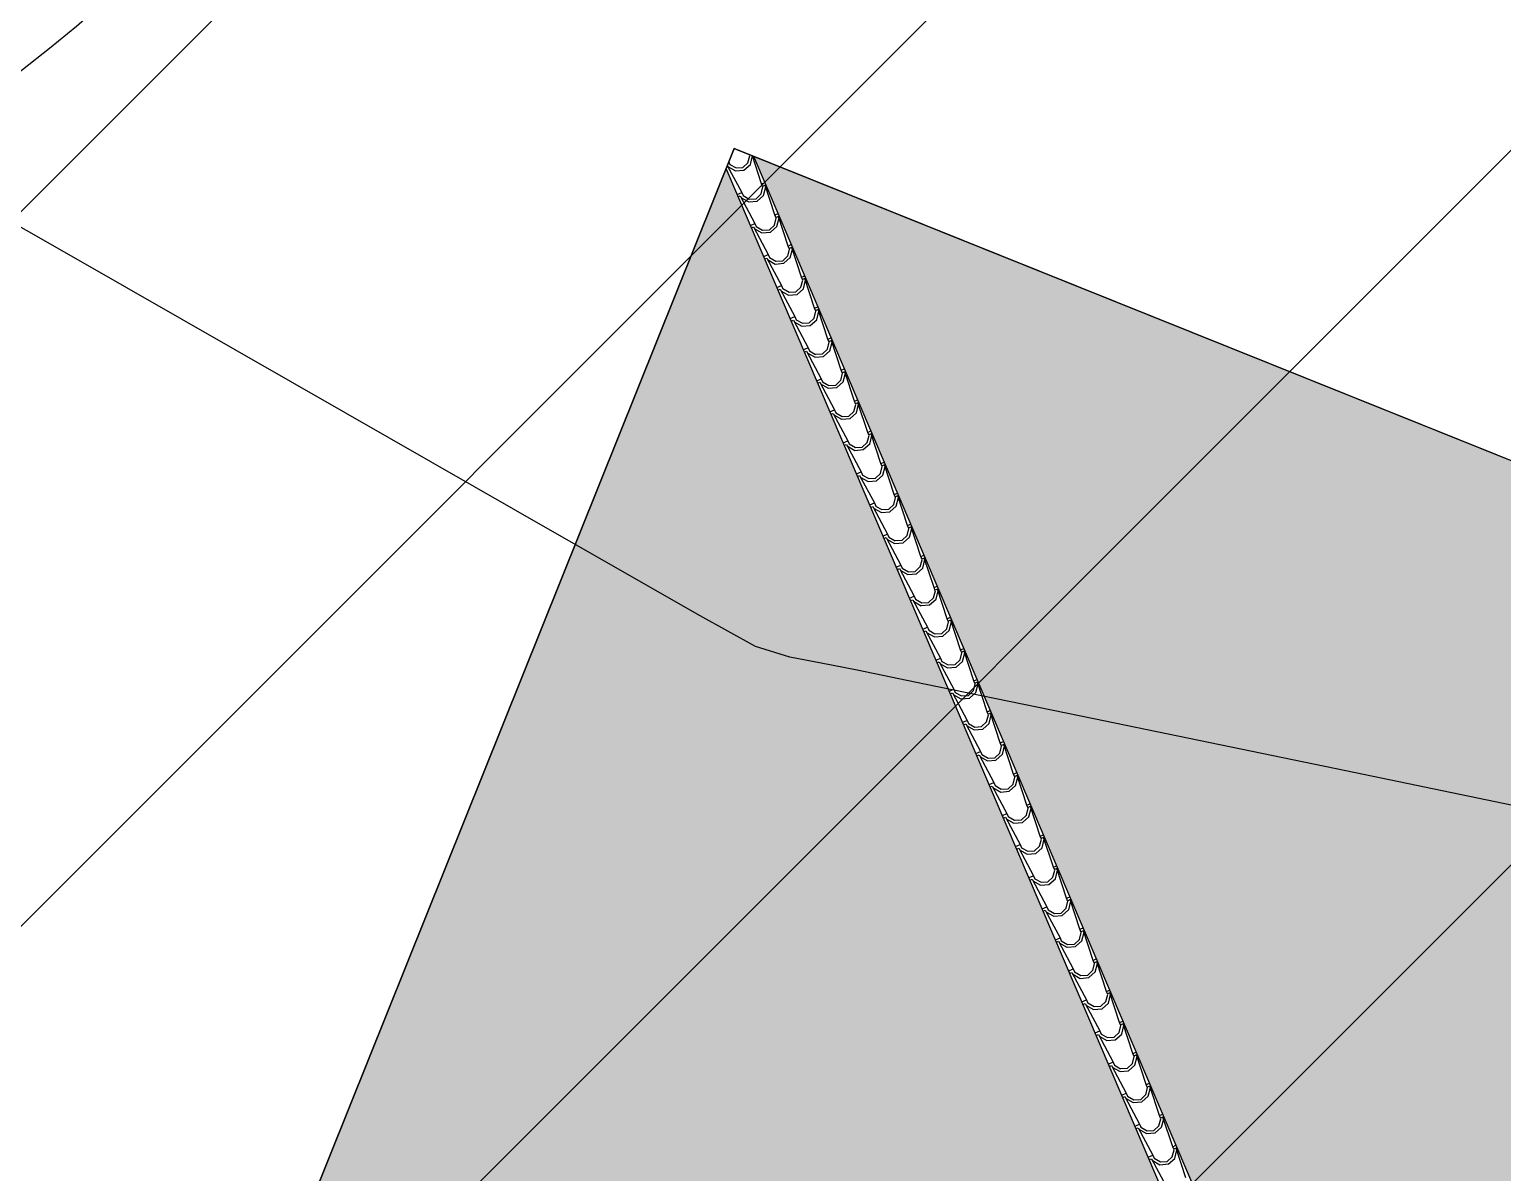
# Model space of a CAD drawing. Header units: millimetres. Extents: x 648844 to 649530, y 1246379 to 1246752.
# Drawn here: x 649127.07 to 649134.36, y 1246505 to 1246510.66 of the extents above; entities that cross this region are included whole.
import ezdxf

# ---------------------------------------------------------------- set-up
doc = ezdxf.new("R2010")
doc.units = ezdxf.units.MM
doc.header["$LTSCALE"] = 20
doc.header["$MEASUREMENT"] = 0
doc.layers.get('0').update_dxf_attribs({"linetype": 'CONTINUOUS'})
for name, color, linetype in [('acera', 8, 'CONTINUOUS'), ('CONT-MNR2', 9, 'CONTINUOUS'), ('TECHO', 30, 'CONTINUOUS')]:
    doc.layers.add(name, color=color, linetype=linetype)

# ---------------------------------------------------------------- blocks, each defined once
blk = doc.blocks.new('*U3741')
at = {"layer": 'CONT-MNR2', "elevation": 36, "flags": 128}
blk.add_lwpolyline([(646455.4023, 1246757.1541), (646453.5061, 1246757.5819), (646451.5522, 1246758.0098), (646449.6343, 1246758.4208), (646447.846, 1246758.7977), (646446.2808, 1246759.1233), (646445.0326, 1246759.3804), (646444.1949, 1246759.5519), (646443.8614, 1246759.6206), (646443.6843, 1246759.6557), (646443.5294, 1246759.6858), (646443.3589, 1246759.7384), (646443.0857, 1246759.8896), (646442.3891, 1246760.2868), (646441.3311, 1246760.8924), (646439.9733, 1246761.669), (646438.3777, 1246762.5788)], dxfattribs=at)
blk = doc.blocks.new('TEJA45')
at = {"layer": 'TECHO'}
for p, q in [((-3.7788, -0.4811), (-3.897, -0.3818)), ((-3.9726, -0.4574), (-3.8734, -0.5756)), ((-3.8662, -0.4881), (-3.8852, -0.5259)), ((-3.8566, -0.4978), (-3.8708, -0.5285)), ((-3.8285, -0.4693), (-3.8663, -0.4882)), ((-3.8259, -0.4836), (-3.8566, -0.4978)), ((-3.7848, -0.475), (-3.8285, -0.4691)), ((-3.7905, -0.4882), (-3.8259, -0.4834)), ((-3.7788, -0.5), (-3.7906, -0.4882)), ((-3.7708, -0.4731), (-3.7788, -0.4811)), ((-3.7614, -0.4825), (-3.7788, -0.5)), ((-3.6606, -0.5992), (-3.7788, -0.5)), ((-3.8853, -0.5258), (-3.8794, -0.5695)), ((-3.8733, -0.5756), (-3.8769, -0.5792)), ((-3.8733, -0.5756), (-3.8639, -0.5661)), ((-3.871, -0.5285), (-3.8662, -0.564)), ((-3.8662, -0.5638), (-3.8544, -0.5756)), ((-3.8544, -0.5756), (-3.8639, -0.585)), ((-3.8545, -0.5756), (-3.7552, -0.6938)), ((-3.8639, -0.585), (-3.8675, -0.5886)), ((-3.7672, -0.644), (-3.7613, -0.6877)), ((-3.7481, -0.6063), (-3.767, -0.6441)), ((-3.7528, -0.6467), (-3.7481, -0.6821)), ((-3.7385, -0.6159), (-3.7526, -0.6467)), ((-3.7103, -0.5874), (-3.7481, -0.6063)), ((-3.7078, -0.6018), (-3.7385, -0.6159)), ((-3.6667, -0.5932), (-3.7104, -0.5873)), ((-3.6723, -0.6063), (-3.7078, -0.6016)), ((-3.6607, -0.6181), (-3.6725, -0.6063)), ((-3.6527, -0.5913), (-3.6607, -0.5992)), ((-3.6432, -0.6007), (-3.6607, -0.6181)), ((-3.5425, -0.7174), (-3.6606, -0.6181)), ((-3.7552, -0.6938), (-3.7587, -0.6973)), ((-3.7552, -0.6938), (-3.7457, -0.6843)), ((-3.7457, -0.7032), (-3.7493, -0.7068)), ((-3.7481, -0.6819), (-3.7363, -0.6938)), ((-3.7363, -0.6938), (-3.7457, -0.7032)), ((-3.7363, -0.6938), (-3.6371, -0.8119)), ((-3.6299, -0.7244), (-3.6488, -0.7623)), ((-3.5921, -0.7056), (-3.63, -0.7245)), ((-3.5896, -0.7199), (-3.6203, -0.7341)), ((-3.5485, -0.7113), (-3.5922, -0.7054)), ((-3.5542, -0.7245), (-3.5896, -0.7198)), ((-3.5425, -0.7363), (-3.5543, -0.7245)), ((-3.5345, -0.7094), (-3.5425, -0.7174)), ((-3.5251, -0.7189), (-3.5425, -0.7363)), ((-3.649, -0.7621), (-3.6431, -0.8059)), ((-3.6346, -0.7648), (-3.6299, -0.8003)), ((-3.6203, -0.7341), (-3.6345, -0.7648)), ((-3.6299, -0.8001), (-3.6181, -0.8119)), ((-3.4243, -0.8355), (-3.5425, -0.7363)), ((-3.637, -0.8119), (-3.6406, -0.8155)), ((-3.637, -0.8119), (-3.6276, -0.8025)), ((-3.6276, -0.8214), (-3.6311, -0.8249)), ((-3.6181, -0.8119), (-3.6276, -0.8214)), ((-3.6182, -0.8119), (-3.5189, -0.9301)), ((-3.5118, -0.8426), (-3.5307, -0.8804)), ((-3.5021, -0.8523), (-3.5163, -0.883)), ((-3.474, -0.8237), (-3.5118, -0.8426)), ((-3.4714, -0.8381), (-3.5022, -0.8522)), ((-3.4304, -0.8295), (-3.4741, -0.8236)), ((-3.436, -0.8426), (-3.4715, -0.8379)), ((-3.4243, -0.8544), (-3.4362, -0.8426)), ((-3.4164, -0.8276), (-3.4243, -0.8355)), ((-3.4069, -0.837), (-3.4243, -0.8544)), ((-3.3062, -0.9537), (-3.4243, -0.8544)), ((-3.5309, -0.8803), (-3.525, -0.924)), ((-3.5189, -0.9301), (-3.5224, -0.9336)), ((-3.5189, -0.9301), (-3.5094, -0.9206)), ((-3.5165, -0.883), (-3.5118, -0.9184)), ((-3.5094, -0.9395), (-3.513, -0.9431)), ((-3.5118, -0.9183), (-3.5, -0.9301)), ((-3.5, -0.9301), (-3.5094, -0.9395)), ((-3.5, -0.9301), (-3.4008, -1.0482)), ((-3.3558, -0.9419), (-3.3936, -0.9608)), ((-3.3122, -0.9477), (-3.3559, -0.9418)), ((-3.2982, -0.9457), (-3.3062, -0.9537)), ((-3.4127, -0.9984), (-3.4068, -1.0422)), ((-3.3936, -0.9608), (-3.4125, -0.9986)), ((-3.3983, -1.0012), (-3.3936, -1.0366)), ((-3.384, -0.9704), (-3.3982, -1.0011)), ((-3.3533, -0.9562), (-3.384, -0.9704)), ((-3.3179, -0.9608), (-3.3533, -0.9561)), ((-3.3062, -0.9726), (-3.318, -0.9608)), ((-3.2888, -0.9552), (-3.3062, -0.9726)), ((-3.188, -1.0718), (-3.3062, -0.9726)), ((-3.4007, -1.0482), (-3.4043, -1.0518)), ((-3.4007, -1.0482), (-3.3913, -1.0388)), ((-3.3913, -1.0577), (-3.3948, -1.0612)), ((-3.3936, -1.0364), (-3.3818, -1.0482)), ((-3.3818, -1.0482), (-3.3913, -1.0577)), ((-3.3818, -1.0482), (-3.2826, -1.1664)), ((-3.2755, -1.0789), (-3.2944, -1.1167)), ((-3.2658, -1.0886), (-3.28, -1.1193)), ((-3.2377, -1.06), (-3.2755, -1.0789)), ((-3.2351, -1.0744), (-3.2659, -1.0886)), ((-3.194, -1.0658), (-3.2378, -1.0599)), ((-3.1997, -1.079), (-3.2352, -1.0742)), ((-3.188, -1.0908), (-3.1998, -1.0789)), ((-3.1801, -1.0639), (-3.188, -1.0719)), ((-3.1706, -1.0733), (-3.188, -1.0908)), ((-3.0699, -1.19), (-3.188, -1.0908)), ((-3.2945, -1.1166), (-3.2886, -1.1603)), ((-3.2826, -1.1664), (-3.2861, -1.1699)), ((-3.2826, -1.1664), (-3.2731, -1.1569)), ((-3.2802, -1.1193), (-3.2754, -1.1548)), ((-3.2755, -1.1546), (-3.2636, -1.1664)), ((-3.2636, -1.1664), (-3.2731, -1.1758)), ((-3.2637, -1.1664), (-3.1644, -1.2845)), ((-3.2731, -1.1758), (-3.2767, -1.1794)), ((-3.1764, -1.2348), (-3.1705, -1.2785)), ((-3.1573, -1.1971), (-3.1762, -1.2349)), ((-3.162, -1.2375), (-3.1573, -1.2729)), ((-3.1477, -1.2067), (-3.1618, -1.2374)), ((-3.1195, -1.1782), (-3.1573, -1.1971)), ((-3.117, -1.1925), (-3.1477, -1.2067)), ((-3.0759, -1.184), (-3.1196, -1.1781)), ((-3.0816, -1.1971), (-3.117, -1.1924)), ((-3.0699, -1.2089), (-3.0817, -1.1971)), ((-3.0619, -1.182), (-3.0699, -1.19)), ((-3.0524, -1.1915), (-3.0699, -1.2089)), ((-2.9517, -1.3082), (-3.0699, -1.2089)), ((-3.1644, -1.2845), (-3.168, -1.2881)), ((-3.1644, -1.2845), (-3.1549, -1.2751)), ((-3.1549, -1.294), (-3.1585, -1.2976)), ((-3.1573, -1.2727), (-3.1455, -1.2845)), ((-3.1455, -1.2845), (-3.1549, -1.294)), ((-3.1455, -1.2845), (-3.0463, -1.4027)), ((-3.0014, -1.2964), (-3.0392, -1.3153)), ((-2.9988, -1.3107), (-3.0295, -1.3249)), ((-2.9577, -1.3021), (-3.0014, -1.2962)), ((-2.9634, -1.3153), (-2.9988, -1.3105)), ((-2.9437, -1.3002), (-2.9517, -1.3082)), ((-2.9343, -1.3097), (-2.9517, -1.3271)), ((-3.0582, -1.3529), (-3.0523, -1.3966)), ((-3.0391, -1.3152), (-3.0581, -1.353)), ((-3.0439, -1.3556), (-3.0391, -1.3911)), ((-3.0295, -1.3249), (-3.0437, -1.3556)), ((-2.9517, -1.3271), (-2.9635, -1.3153)), ((-2.8335, -1.4263), (-2.9517, -1.3271)), ((-3.0462, -1.4027), (-3.0498, -1.4063)), ((-3.0462, -1.4027), (-3.0368, -1.3932)), ((-3.0368, -1.4121), (-3.0403, -1.4157)), ((-3.0391, -1.3909), (-3.0273, -1.4027)), ((-3.0273, -1.4027), (-3.0368, -1.4121)), ((-3.0274, -1.4027), (-2.9281, -1.5209)), ((-2.921, -1.4334), (-2.9399, -1.4712)), ((-2.9114, -1.443), (-2.9255, -1.4738)), ((-2.8832, -1.4145), (-2.921, -1.4334)), ((-2.8807, -1.4288), (-2.9114, -1.443)), ((-2.8396, -1.4203), (-2.8833, -1.4144)), ((-2.8452, -1.4334), (-2.8807, -1.4287)), ((-2.8336, -1.4452), (-2.8454, -1.4334)), ((-2.8256, -1.4184), (-2.8336, -1.4263)), ((-2.8161, -1.4278), (-2.8336, -1.4452)), ((-2.7154, -1.5445), (-2.8335, -1.4452)), ((-2.9401, -1.4711), (-2.9342, -1.5148)), ((-2.9281, -1.5209), (-2.9316, -1.5244)), ((-2.9281, -1.5209), (-2.9186, -1.5114)), ((-2.9257, -1.4738), (-2.921, -1.5092)), ((-2.9186, -1.5303), (-2.9222, -1.5339)), ((-2.921, -1.509), (-2.9092, -1.5209)), ((-2.9092, -1.5209), (-2.9186, -1.5303)), ((-2.9092, -1.5209), (-2.81, -1.639)), ((-2.8219, -1.5892), (-2.816, -1.633)), ((-2.8028, -1.5515), (-2.8217, -1.5894)), ((-2.8075, -1.5919), (-2.8028, -1.6274)), ((-2.7932, -1.5612), (-2.8074, -1.5919)), ((-2.765, -1.5327), (-2.8029, -1.5516)), ((-2.7625, -1.547), (-2.7932, -1.5612)), ((-2.7214, -1.5385), (-2.7651, -1.5325)), ((-2.7271, -1.5516), (-2.7625, -1.5469)), ((-2.7154, -1.5634), (-2.7272, -1.5516)), ((-2.7074, -1.5365), (-2.7154, -1.5445)), ((-2.698, -1.546), (-2.7154, -1.5634)), ((-2.5972, -1.6626), (-2.7154, -1.5634)), ((-2.8099, -1.639), (-2.8135, -1.6426)), ((-2.8099, -1.639), (-2.8005, -1.6296)), ((-2.8005, -1.6485), (-2.804, -1.652)), ((-2.8028, -1.6272), (-2.791, -1.639)), ((-2.791, -1.639), (-2.8005, -1.6485)), ((-2.7911, -1.639), (-2.6918, -1.7572)), ((-2.6847, -1.6697), (-2.7036, -1.7075)), ((-2.6469, -1.6508), (-2.6847, -1.6697)), ((-2.6444, -1.6652), (-2.6751, -1.6793)), ((-2.6032, -1.6566), (-2.647, -1.6507)), ((-2.6089, -1.6697), (-2.6444, -1.665)), ((-2.5972, -1.6815), (-2.6091, -1.6697)), ((-2.5893, -1.6547), (-2.5972, -1.6626)), ((-2.5798, -1.6641), (-2.5972, -1.6815)), ((-2.7038, -1.7074), (-2.6978, -1.7511)), ((-2.6918, -1.7572), (-2.6823, -1.7477)), ((-2.6894, -1.7101), (-2.6847, -1.7455)), ((-2.675, -1.6794), (-2.6892, -1.7101)), ((-2.6847, -1.7454), (-2.6729, -1.7572)), ((-2.4791, -1.7808), (-2.5972, -1.6815)), ((-2.6918, -1.7572), (-2.6953, -1.7607)), ((-2.6823, -1.7666), (-2.6859, -1.7702)), ((-2.6729, -1.7572), (-2.6823, -1.7666)), ((-2.6729, -1.7572), (-2.5737, -1.8753)), ((-2.5665, -1.7879), (-2.5854, -1.8257)), ((-2.5569, -1.7975), (-2.5711, -1.8282)), ((-2.5287, -1.769), (-2.5665, -1.7879)), ((-2.5262, -1.7833), (-2.5569, -1.7975)), ((-2.4851, -1.7748), (-2.5288, -1.7689)), ((-2.4908, -1.7879), (-2.5262, -1.7832)), ((-2.4791, -1.7997), (-2.4909, -1.7879)), ((-2.4711, -1.7728), (-2.4791, -1.7808)), ((-2.4617, -1.7823), (-2.4791, -1.7997)), ((-2.3609, -1.899), (-2.4791, -1.7997)), ((-2.5856, -1.8256), (-2.5797, -1.8693)), ((-2.5736, -1.8753), (-2.5772, -1.8789)), ((-2.5736, -1.8753), (-2.5642, -1.8659)), ((-2.5712, -1.8282), (-2.5665, -1.8637)), ((-2.5642, -1.8848), (-2.5677, -1.8883)), ((-2.5665, -1.8635), (-2.5547, -1.8753)), ((-2.5547, -1.8753), (-2.5642, -1.8848)), ((-2.5547, -1.8753), (-2.4555, -1.9935)), ((-2.4106, -1.8871), (-2.4484, -1.9061)), ((-2.3669, -1.8929), (-2.4106, -1.887)), ((-2.3529, -1.891), (-2.3609, -1.899)), ((-2.4674, -1.9437), (-2.4615, -1.9874)), ((-2.4484, -1.906), (-2.4673, -1.9438)), ((-2.4531, -1.9464), (-2.4483, -1.9819)), ((-2.4387, -1.9157), (-2.4529, -1.9464)), ((-2.408, -1.9015), (-2.4388, -1.9157)), ((-2.3726, -1.9061), (-2.4081, -1.9013)), ((-2.3609, -1.9179), (-2.3727, -1.906)), ((-2.3435, -1.9004), (-2.3609, -1.9179)), ((-2.2428, -2.0171), (-2.3609, -1.9179)), ((-2.4554, -1.9935), (-2.459, -1.9971)), ((-2.4554, -1.9935), (-2.446, -1.984)), ((-2.446, -2.0029), (-2.4496, -2.0065)), ((-2.4484, -1.9817), (-2.4365, -1.9935)), ((-2.4365, -1.9935), (-2.446, -2.0029)), ((-2.4366, -1.9935), (-2.3373, -2.1117)), ((-2.3302, -2.0242), (-2.3491, -2.062)), ((-2.3206, -2.0338), (-2.3348, -2.0645)), ((-2.2924, -2.0053), (-2.3302, -2.0242)), ((-2.2899, -2.0196), (-2.3206, -2.0338)), ((-2.2488, -2.0111), (-2.2925, -2.0052)), ((-2.2545, -2.0242), (-2.2899, -2.0195)), ((-2.2428, -2.036), (-2.2546, -2.0242)), ((-2.2348, -2.0091), (-2.2428, -2.0171)), ((-2.2253, -2.0186), (-2.2428, -2.036)), ((-2.1246, -2.1353), (-2.2428, -2.036)), ((-2.3493, -2.0619), (-2.3434, -2.1056)), ((-2.3373, -2.1116), (-2.3409, -2.1152)), ((-2.3373, -2.1116), (-2.3278, -2.1022)), ((-2.3349, -2.0646), (-2.3302, -2.1)), ((-2.3302, -2.0998), (-2.3184, -2.1116)), ((-2.3184, -2.1116), (-2.3278, -2.1211)), ((-2.3184, -2.1117), (-2.2192, -2.2298)), ((-2.3278, -2.1211), (-2.3314, -2.1247)), ((-2.2311, -2.18), (-2.2252, -2.2238)), ((-2.212, -2.1423), (-2.2309, -2.1801)), ((-2.2168, -2.1827), (-2.212, -2.2182)), ((-2.2024, -2.152), (-2.2166, -2.1827)), ((-2.1743, -2.1235), (-2.2121, -2.1424)), ((-2.1717, -2.1378), (-2.2024, -2.152)), ((-2.1306, -2.1292), (-2.1743, -2.1233)), ((-2.1363, -2.1424), (-2.1717, -2.1377)), ((-2.1246, -2.1542), (-2.1364, -2.1424)), ((-2.1166, -2.1273), (-2.1246, -2.1353)), ((-2.1072, -2.1368), (-2.1246, -2.1542)), ((-2.0064, -2.2534), (-2.1246, -2.1542)), ((-2.2191, -2.2298), (-2.2227, -2.2334)), ((-2.2191, -2.2298), (-2.2097, -2.2203)), ((-2.2097, -2.2393), (-2.2132, -2.2428)), ((-2.212, -2.218), (-2.2002, -2.2298)), ((-2.2002, -2.2298), (-2.2097, -2.2393)), ((-2.2003, -2.2298), (-2.101, -2.348)), ((-2.0561, -2.2416), (-2.0939, -2.2605)), ((-2.0536, -2.2559), (-2.0843, -2.2701)), ((-2.0124, -2.2474), (-2.0562, -2.2415)), ((-2.0181, -2.2605), (-2.0536, -2.2558)), ((-1.9985, -2.2455), (-2.0064, -2.2534)), ((-1.989, -2.2549), (-2.0064, -2.2723)), ((-2.113, -2.2982), (-2.1071, -2.3419)), ((-2.0939, -2.2605), (-2.1128, -2.2983)), ((-2.0986, -2.3009), (-2.0939, -2.3363)), ((-2.0843, -2.2701), (-2.0984, -2.3009)), ((-2.0064, -2.2723), (-2.0183, -2.2605)), ((-1.8883, -2.3716), (-2.0064, -2.2723)), ((-2.101, -2.348), (-2.1045, -2.3515)), ((-2.101, -2.348), (-2.0915, -2.3385)), ((-2.0915, -2.3574), (-2.0951, -2.361)), ((-2.0939, -2.3361), (-2.0821, -2.348)), ((-2.0821, -2.348), (-2.0915, -2.3574)), ((-2.0821, -2.348), (-1.9829, -2.4661)), ((-1.9757, -2.3786), (-1.9946, -2.4165)), ((-1.9661, -2.3883), (-1.9803, -2.419)), ((-1.9379, -2.3598), (-1.9758, -2.3787)), ((-1.9354, -2.3741), (-1.9661, -2.3883)), ((-1.8943, -2.3656), (-1.938, -2.3597)), ((-1.9, -2.3787), (-1.9354, -2.374)), ((-1.8883, -2.3905), (-1.9001, -2.3787)), ((-1.8803, -2.3636), (-1.8883, -2.3716)), ((-1.8709, -2.3731), (-1.8883, -2.3905)), ((-1.7701, -2.4897), (-1.8883, -2.3905)), ((-1.9948, -2.4163), (-1.9889, -2.4601)), ((-1.9828, -2.4661), (-1.9864, -2.4697)), ((-1.9828, -2.4661), (-1.9734, -2.4567)), ((-1.9804, -2.419), (-1.9757, -2.4545)), ((-1.9734, -2.4756), (-1.9769, -2.4791)), ((-1.9757, -2.4543), (-1.9639, -2.4661)), ((-1.9639, -2.4661), (-1.9734, -2.4756)), ((-1.964, -2.4661), (-1.8647, -2.5843)), ((-1.8198, -2.4779), (-1.8576, -2.4968)), ((-1.7761, -2.4837), (-1.8199, -2.4778)), ((-1.8766, -2.5345), (-1.8707, -2.5782)), ((-1.8576, -2.4968), (-1.8765, -2.5346)), ((-1.8623, -2.5372), (-1.8576, -2.5726)), ((-1.8479, -2.5064), (-1.8621, -2.5372)), ((-1.8173, -2.4923), (-1.848, -2.5064)), ((-1.7818, -2.4969), (-1.8173, -2.4921)), ((-1.7701, -2.5087), (-1.7819, -2.4968)), ((-1.7622, -2.4818), (-1.7701, -2.4897)), ((-1.7527, -2.4912), (-1.7701, -2.5087)), ((-1.652, -2.6079), (-1.7701, -2.5086)), ((-1.8647, -2.5843), (-1.8682, -2.5878)), ((-1.8647, -2.5843), (-1.8552, -2.5748)), ((-1.8552, -2.5937), (-1.8588, -2.5973)), ((-1.8576, -2.5725), (-1.8458, -2.5843)), ((-1.8458, -2.5843), (-1.8552, -2.5937)), ((-1.8458, -2.5843), (-1.7465, -2.7024)), ((-1.7394, -2.615), (-1.7583, -2.6528)), ((-1.7298, -2.6246), (-1.744, -2.6553)), ((-1.7016, -2.5961), (-1.7394, -2.615)), ((-1.6991, -2.6104), (-1.7298, -2.6246)), ((-1.658, -2.6019), (-1.7017, -2.596)), ((-1.6637, -2.615), (-1.6991, -2.6103)), ((-1.652, -2.6268), (-1.6638, -2.615)), ((-1.644, -2.5999), (-1.652, -2.6079)), ((-1.6346, -2.6094), (-1.652, -2.6268)), ((-1.7585, -2.6527), (-1.7526, -2.6964)), ((-1.7465, -2.7024), (-1.737, -2.693)), ((-1.7441, -2.6553), (-1.7394, -2.6908)), ((-1.7394, -2.6906), (-1.7276, -2.7024)), ((-1.5338, -2.7261), (-1.652, -2.6268)), ((-1.7465, -2.7024), (-1.7501, -2.706)), ((-1.737, -2.7119), (-1.7406, -2.7154)), ((-1.7276, -2.7024), (-1.737, -2.7119)), ((-1.7276, -2.7024), (-1.6284, -2.8206)), ((-1.6213, -2.7331), (-1.6402, -2.7709)), ((-1.6116, -2.7428), (-1.6258, -2.7735)), ((-1.5835, -2.7142), (-1.6213, -2.7332)), ((-1.5809, -2.7286), (-1.6117, -2.7427)), ((-1.5398, -2.72), (-1.5835, -2.7141)), ((-1.5455, -2.7332), (-1.581, -2.7284)), ((-1.5338, -2.745), (-1.5456, -2.7332)), ((-1.5258, -2.7181), (-1.5338, -2.7261)), ((-1.5164, -2.7275), (-1.5338, -2.745)), ((-1.4157, -2.8442), (-1.5338, -2.745)), ((-1.6403, -2.7708), (-1.6344, -2.8145)), ((-1.6283, -2.8206), (-1.6319, -2.8242)), ((-1.6283, -2.8206), (-1.6189, -2.8111)), ((-1.626, -2.7735), (-1.6212, -2.8089)), ((-1.6189, -2.83), (-1.6225, -2.8336)), ((-1.6213, -2.8088), (-1.6094, -2.8206)), ((-1.6094, -2.8206), (-1.6189, -2.83)), ((-1.6095, -2.8206), (-1.5102, -2.9388)), ((-1.4653, -2.8324), (-1.5031, -2.8513)), ((-1.4217, -2.8382), (-1.4654, -2.8323)), ((-1.4077, -2.8362), (-1.4157, -2.8442)), ((-1.5222, -2.889), (-1.5163, -2.9327)), ((-1.5031, -2.8513), (-1.522, -2.8891)), ((-1.5078, -2.8917), (-1.5031, -2.9271)), ((-1.4935, -2.8609), (-1.5077, -2.8916)), ((-1.4628, -2.8467), (-1.4935, -2.8609)), ((-1.4274, -2.8513), (-1.4628, -2.8466)), ((-1.4157, -2.8631), (-1.4275, -2.8513)), ((-1.3982, -2.8457), (-1.4157, -2.8631)), ((-1.2975, -2.9624), (-1.4157, -2.8631)), ((-1.5102, -2.9387), (-1.5138, -2.9423)), ((-1.5102, -2.9387), (-1.5007, -2.9293)), ((-1.5007, -2.9482), (-1.5043, -2.9518)), ((-1.5031, -2.9269), (-1.4913, -2.9387)), ((-1.4913, -2.9387), (-1.5007, -2.9482)), ((-1.4913, -2.9388), (-1.3921, -3.0569)), ((-1.3849, -2.9694), (-1.4038, -3.0072)), ((-1.3753, -2.9791), (-1.3895, -3.0098)), ((-1.3472, -2.9506), (-1.385, -2.9695)), ((-1.3446, -2.9649), (-1.3754, -2.9791)), ((-1.3035, -2.9564), (-1.3472, -2.9504)), ((-1.3092, -2.9695), (-1.3447, -2.9648)), ((-1.2975, -2.9813), (-1.3093, -2.9695)), ((-1.2895, -2.9544), (-1.2975, -2.9624)), ((-1.2801, -2.9639), (-1.2975, -2.9813)), ((-1.1793, -3.0805), (-1.2975, -2.9813)), ((-1.404, -3.0071), (-1.3981, -3.0509)), ((-1.392, -3.0569), (-1.3956, -3.0605)), ((-1.392, -3.0569), (-1.3826, -3.0474)), ((-1.3897, -3.0098), (-1.3849, -3.0453)), ((-1.3849, -3.0451), (-1.3731, -3.0569)), ((-1.3731, -3.0569), (-1.3826, -3.0664)), ((-1.3732, -3.0569), (-1.2739, -3.1751)), ((-1.3826, -3.0664), (-1.3861, -3.0699)), ((-1.2858, -3.1253), (-1.2799, -3.169)), ((-1.2668, -3.0876), (-1.2857, -3.1254)), ((-1.2715, -3.128), (-1.2668, -3.1634)), ((-1.2572, -3.0972), (-1.2713, -3.128)), ((-1.229, -3.0687), (-1.2668, -3.0876)), ((-1.2265, -3.083), (-1.2572, -3.0972)), ((-1.1853, -3.0745), (-1.2291, -3.0686)), ((-1.191, -3.0876), (-1.2265, -3.0829)), ((-1.1793, -3.0994), (-1.1912, -3.0876)), ((-1.1714, -3.0726), (-1.1793, -3.0805)), ((-1.1619, -3.082), (-1.1793, -3.0994)), ((-1.0612, -3.1987), (-1.1793, -3.0994)), ((-1.2739, -3.1751), (-1.2774, -3.1786)), ((-1.2739, -3.1751), (-1.2644, -3.1656)), ((-1.2644, -3.1845), (-1.268, -3.1881)), ((-1.2668, -3.1632), (-1.255, -3.1751)), ((-1.255, -3.1751), (-1.2644, -3.1845)), ((-1.255, -3.1751), (-1.1558, -3.2932)), ((-1.1486, -3.2058), (-1.1675, -3.2436)), ((-1.1108, -3.1869), (-1.1486, -3.2058)), ((-1.1083, -3.2012), (-1.139, -3.2154)), ((-1.0672, -3.1927), (-1.1109, -3.1868)), ((-1.0729, -3.2058), (-1.1083, -3.2011)), ((-1.0612, -3.2176), (-1.073, -3.2058)), ((-1.0532, -3.1907), (-1.0612, -3.1987)), ((-1.0438, -3.2002), (-1.0612, -3.2176)), ((-1.1677, -3.2435), (-1.1618, -3.2872)), ((-1.1533, -3.2461), (-1.1486, -3.2816)), ((-1.139, -3.2154), (-1.1532, -3.2461)), ((-0.943, -3.3168), (-1.0612, -3.2176)), ((-1.1557, -3.2932), (-1.1593, -3.2968)), ((-1.1557, -3.2932), (-1.1463, -3.2838)), ((-1.1463, -3.3027), (-1.1498, -3.3062)), ((-1.1486, -3.2814), (-1.1368, -3.2932)), ((-1.1368, -3.2932), (-1.1463, -3.3027)), ((-1.1369, -3.2932), (-1.0376, -3.4114)), ((-1.0305, -3.3239), (-1.0494, -3.3617)), ((-1.0209, -3.3335), (-1.035, -3.3643)), ((-0.9927, -3.305), (-1.0305, -3.3239)), ((-0.9902, -3.3193), (-1.0209, -3.3335)), ((-0.949, -3.3108), (-0.9927, -3.3049)), ((-0.9547, -3.324), (-0.9902, -3.3192)), ((-0.943, -3.3358), (-0.9548, -3.3239)), ((-0.9351, -3.3089), (-0.943, -3.3168)), ((-0.9256, -3.3183), (-0.943, -3.3358)), ((-0.8249, -3.435), (-0.943, -3.3358)), ((-1.0495, -3.3616), (-1.0436, -3.4053)), ((-1.0376, -3.4114), (-1.0411, -3.4149)), ((-1.0376, -3.4114), (-1.0281, -3.4019)), ((-1.0352, -3.3643), (-1.0305, -3.3997)), ((-1.0281, -3.4208), (-1.0317, -3.4244)), ((-1.0305, -3.3996), (-1.0187, -3.4114)), ((-1.0187, -3.4114), (-1.0281, -3.4208)), ((-1.0187, -3.4114), (-0.9194, -3.5295)), ((-0.8745, -3.4232), (-0.9123, -3.4421)), ((-0.8309, -3.429), (-0.8746, -3.4231)), ((-0.9314, -3.4798), (-0.9255, -3.5235)), ((-0.9123, -3.4421), (-0.9312, -3.4799)), ((-0.917, -3.4824), (-0.9123, -3.5179)), ((-0.9027, -3.4517), (-0.9169, -3.4824)), ((-0.872, -3.4375), (-0.9027, -3.4517)), ((-0.8366, -3.4421), (-0.872, -3.4374)), ((-0.8249, -3.4539), (-0.8367, -3.4421)), ((-0.8169, -3.427), (-0.8249, -3.435)), ((-0.8074, -3.4365), (-0.8249, -3.4539)), ((-0.7067, -3.5532), (-0.8249, -3.4539)), ((-0.9194, -3.5295), (-0.923, -3.5331)), ((-0.9194, -3.5295), (-0.9099, -3.5201)), ((-0.9099, -3.539), (-0.9135, -3.5426)), ((-0.9123, -3.5177), (-0.9005, -3.5295)), ((-0.9005, -3.5295), (-0.9099, -3.539)), ((-0.9005, -3.5295), (-0.8013, -3.6477)), ((-0.7942, -3.5602), (-0.8131, -3.598)), ((-0.7845, -3.5699), (-0.7987, -3.6006)), ((-0.7564, -3.5414), (-0.7942, -3.5603)), ((-0.7538, -3.5557), (-0.7846, -3.5698)), ((-0.7127, -3.5471), (-0.7564, -3.5412)), ((-0.7184, -3.5603), (-0.7539, -3.5555)), ((-0.7067, -3.5721), (-0.7185, -3.5603)), ((-0.6987, -3.5452), (-0.7067, -3.5532)), ((-0.6893, -3.5546), (-0.7067, -3.5721)), ((-0.5885, -3.6713), (-0.7067, -3.5721)), ((-0.8132, -3.5979), (-0.8073, -3.6417)), ((-0.8012, -3.6477), (-0.7918, -3.6382)), ((-0.7989, -3.6006), (-0.7941, -3.636)), ((-0.7942, -3.6359), (-0.7823, -3.6477)), ((-0.8012, -3.6477), (-0.8048, -3.6513)), ((-0.7918, -3.6571), (-0.7954, -3.6607)), ((-0.7823, -3.6477), (-0.7918, -3.6571)), ((-0.7824, -3.6477), (-0.6831, -3.7659)), ((-0.6951, -3.7161), (-0.6891, -3.7598)), ((-0.676, -3.6784), (-0.6949, -3.7162)), ((-0.6664, -3.688), (-0.6806, -3.7187)), ((-0.6382, -3.6595), (-0.676, -3.6784)), ((-0.6357, -3.6738), (-0.6664, -3.688)), ((-0.5945, -3.6653), (-0.6383, -3.6594)), ((-0.6003, -3.6784), (-0.6357, -3.6737)), ((-0.5886, -3.6902), (-0.6004, -3.6784)), ((-0.5806, -3.6633), (-0.5886, -3.6713)), ((-0.5711, -3.6728), (-0.5886, -3.6902)), ((-0.4704, -3.7895), (-0.5885, -3.6902)), ((-0.6831, -3.7658), (-0.6867, -3.7694)), ((-0.6831, -3.7658), (-0.6736, -3.7564)), ((-0.6807, -3.7188), (-0.676, -3.7542)), ((-0.6736, -3.7753), (-0.6772, -3.7789)), ((-0.676, -3.754), (-0.6642, -3.7658)), ((-0.6642, -3.7658), (-0.6736, -3.7753)), ((-0.6642, -3.7659), (-0.565, -3.884)), ((-0.52, -3.7777), (-0.5579, -3.7966)), ((-0.4764, -3.7835), (-0.5201, -3.7776)), ((-0.4624, -3.7815), (-0.4704, -3.7895)), ((-0.453, -3.791), (-0.4704, -3.8084)), ((-0.5769, -3.8342), (-0.571, -3.878)), ((-0.5578, -3.7965), (-0.5767, -3.8344)), ((-0.5626, -3.8369), (-0.5578, -3.8724)), ((-0.5482, -3.8062), (-0.5624, -3.8369)), ((-0.5175, -3.792), (-0.5483, -3.8062)), ((-0.4821, -3.7966), (-0.5176, -3.7919)), ((-0.4704, -3.8084), (-0.4822, -3.7966)), ((-0.3522, -3.9076), (-0.4704, -3.8084)), ((-0.5649, -3.884), (-0.5685, -3.8876)), ((-0.5649, -3.884), (-0.5555, -3.8746)), ((-0.5555, -3.8935), (-0.559, -3.897)), ((-0.5578, -3.8722), (-0.546, -3.884)), ((-0.546, -3.884), (-0.5555, -3.8935)), ((-0.5461, -3.884), (-0.4468, -4.0022)), ((-0.4397, -3.9147), (-0.4586, -3.9525)), ((-0.4301, -3.9243), (-0.4443, -3.955)), ((-0.4019, -3.8958), (-0.4397, -3.9147)), ((-0.3994, -3.9101), (-0.4301, -3.9243)), ((-0.3582, -3.9016), (-0.402, -3.8957)), ((-0.364, -3.9147), (-0.3994, -3.91)), ((-0.3522, -3.9265), (-0.3641, -3.9147)), ((-0.3443, -3.8997), (-0.3522, -3.9076)), ((-0.3348, -3.9091), (-0.3522, -3.9265)), ((-0.2341, -4.0258), (-0.3522, -3.9265)), ((-0.4587, -3.9524), (-0.4528, -3.9961)), ((-0.4468, -4.0022), (-0.4503, -4.0057)), ((-0.4468, -4.0022), (-0.4373, -3.9927)), ((-0.4444, -3.9551), (-0.4397, -3.9905)), ((-0.4397, -3.9903), (-0.4279, -4.0022)), ((-0.4279, -4.0022), (-0.4373, -4.0116)), ((-0.4279, -4.0022), (-0.3287, -4.1203)), ((-0.4373, -4.0116), (-0.4409, -4.0152)), ((-0.3406, -4.0706), (-0.3347, -4.1143)), ((-0.3215, -4.0329), (-0.3404, -4.0707)), ((-0.3262, -4.0732), (-0.3215, -4.1087)), ((-0.3119, -4.0425), (-0.3261, -4.0732)), ((-0.2837, -4.014), (-0.3215, -4.0329)), ((-0.2812, -4.0283), (-0.3119, -4.0425)), ((-0.2401, -4.0198), (-0.2838, -4.0139)), ((-0.2458, -4.0329), (-0.2812, -4.0282)), ((-0.2341, -4.0447), (-0.2459, -4.0329)), ((-0.2261, -4.0178), (-0.2341, -4.0258)), ((-0.2167, -4.0273), (-0.2341, -4.0447)), ((-0.1159, -4.144), (-0.2341, -4.0447)), ((-0.3286, -4.1203), (-0.3322, -4.1239)), ((-0.3286, -4.1203), (-0.3192, -4.1109)), ((-0.3192, -4.1298), (-0.3227, -4.1333)), ((-0.3215, -4.1085), (-0.3097, -4.1203)), ((-0.3097, -4.1203), (-0.3192, -4.1298)), ((-0.3097, -4.1203), (-0.2105, -4.2385)), ((-0.2034, -4.151), (-0.2223, -4.1888)), ((-0.1656, -4.1321), (-0.2034, -4.151)), ((-0.1631, -4.1464), (-0.1938, -4.1606)), ((-0.1219, -4.1379), (-0.1656, -4.132)), ((-0.1276, -4.1511), (-0.1631, -4.1463)), ((-0.1159, -4.1629), (-0.1277, -4.151)), ((-0.108, -4.136), (-0.1159, -4.144)), ((-0.0985, -4.1454), (-0.1159, -4.1629)), ((-0.2224, -4.1887), (-0.2165, -4.2324)), ((-0.2081, -4.1914), (-0.2034, -4.2268)), ((-0.1938, -4.1606), (-0.2079, -4.1914)), ((-0.2034, -4.2267), (-0.1915, -4.2385)), ((0, -4.2602), (-0.1159, -4.1629)), ((-0.2105, -4.2385), (-0.214, -4.242)), ((-0.2105, -4.2385), (-0.201, -4.229)), ((-0.201, -4.2479), (-0.2046, -4.2515)), ((-0.1915, -4.2385), (-0.201, -4.2479)), ((-0.1916, -4.2385), (-0.0979, -4.35)), ((-0.0852, -4.2692), (-0.1041, -4.307)), ((-0.0756, -4.2788), (-0.0898, -4.3095)), ((-0.0474, -4.2503), (-0.0852, -4.2692)), ((-0.0449, -4.2646), (-0.0756, -4.2788)), ((-0.0038, -4.2561), (-0.0475, -4.2502)), ((-0.0095, -4.2692), (-0.0449, -4.2645)), ((0, -4.2788), (-0.0096, -4.2692)), ((-0.1043, -4.3069), (-0.0984, -4.35)), ((-0.0899, -4.3095), (-0.0852, -4.345)), ((-0.0857, -4.35), (-0.0828, -4.3472)), ((-0.0852, -4.3448), (-0.08, -4.35))]:
    blk.add_line(p, q, dxfattribs=at)

msp = doc.modelspace()

# ---------------------------------------------------------------- hatches: boundary and pattern name
h = msp.add_hatch()
h.set_pattern_fill('ANSI31', color=2, scale=20, style=0)
h.set_pattern_definition([(45, (-526.4316, -3378.368), (-1.767766953, 1.767766953), [])])
edge = h.paths.add_edge_path()
edge.add_line((649057.852, 1246574.7319), (649143.484, 1246525.3958))
edge.add_line((649021.465, 1246521.5209), (649057.852, 1246574.7319))
edge.add_line((649021.465, 1246521.5209), (649126.013, 1246470.8281))
edge.add_line((649143.484, 1246525.3958), (649148.0277, 1246486.9042))
h.paths.add_polyline_path([(649085.833, 1246502.1033), (649115.3071, 1246502.1033), (649115.3071, 1246507.5291), (649085.833, 1246507.5291)], flags=24)
at = {"layer": 'acera'}
h = msp.add_hatch(dxfattribs=at)
h.set_pattern_fill('PETRA11', color=254, scale=7, style=0, pattern_type=2)
h.set_pattern_definition([(0, (2687.656, -252.1344), (7, 7), [2.1, -2.45, 0.35, -2.1]), (0, (2690.456, -250.7344), (7, 7), [0.35, -1.75, 1.4, -3.5]), (0, (2691.506, -250.3844), (7, 7), [0.35, -6.65]), (0, (2688.356, -250.0344), (7, 7), [1.4, -5.6]), (0, (2687.656, -249.3344), (7, 7), [0.7, -6.3]), (0, (2692.556, -248.6344), (7, 7), [0.7, -0.35, 0.35, -5.6]), (0, (2689.756, -248.2844), (7, 7), [1.05, -5.95]), (0, (2688.006, -247.5844), (7, 7), [0.7, -6.3]), (0, (2690.806, -246.8844), (7, 7), [0.35, -2.1, 1.05, -3.5]), (0, (2689.406, -246.5344), (7, 7), [0.7, -6.3]), (0, (2691.856, -246.1844), (7, 7), [0.7, -6.3]), (0, (2690.456, -245.8344), (7, 7), [0.7, -6.3]), (0, (2693.256, -245.4844), (7, 7), [0.7, -6.3]), (90, (2687.306, -252.1344), (-7, 7), [1.4, -0.35, 0.7, -2.8, 1.4, -0.35]), (90, (2687.656, -247.5844), (-7, 7), [0.35, -6.65]), (90, (2688.706, -249.6844), (-7, 7), [0.7, -1.4, 0.35, -4.55]), (90, (2689.056, -248.6344), (-7, 7), [0.7, -1.4, 1.05, -3.85]), (90, (2690.106, -250.3844), (-7, 7), [0.35, -3.5, 0.7, -0.35, 0.7, -1.4]), (90, (2690.456, -251.0844), (-7, 7), [0.35, -6.65]), (90, (2691.156, -248.9844), (-7, 7), [0.35, -0.35, 1.05, -5.25]), (90, (2691.506, -250.0344), (-7, 7), [0.7, -2.8, 0.35, -0.35, 0.35, -2.45]), (90, (2692.206, -251.7844), (-7, 7), [1.05, -5.95]), (90, (2692.906, -246.5344), (-7, 7), [0.35, -0.35, 0.35, -5.95]), (90, (2693.256, -248.2844), (-7, 7), [1.05, -5.95]), (90, (2694.131, -248.8094), (-7, 7), [0.35, -6.65]), (45, (2689.756, -252.1344), (8e-16, 7), [0.49497, -9.404524937]), (45, (2689.056, -245.4844), (8e-16, 7), [0.49497, -1.48491, 1.48491, -6.434704937]), (45, (2689.756, -246.5344), (8e-16, 7), [0.98994, -2.4748738, 0.49497, -5.939711137]), (45, (2691.156, -246.8844), (8e-16, 7), [0.98994, -3.464825, 0.49497, -4.949759937]), (45, (2688.356, -250.0344), (8e-16, 7), [0.49497, -9.404524937]), (45, (2690.106, -250.0344), (8e-16, 7), [1.484924, -8.414570937]), (45, (2691.506, -249.3344), (8e-16, 7), [0.49497, -2.969848, 0.49497, -5.939706937]), (45, (2692.556, -248.6344), (8e-16, 7), [0.98994, -8.909554937]), (45, (2693.956, -248.6344), (8e-16, 7), [0.98994, -8.909554937]), (45, (2693.956, -250.7344), (8e-16, 7), [0.49497, -9.404524937]), (45, (2693.256, -247.2344), (8e-16, 7), [0.49497, -9.404524937]), (45, (2692.556, -246.1844), (8e-16, 7), [0.49497, -9.404524937]), (45, (2693.956, -245.4844), (8e-16, 7), [0.49497, -9.404524937]), (45, (2687.306, -245.4844), (8e-16, 7), [0.49497, -9.404524937]), (45, (2690.806, -248.2844), (8e-16, 7), [0.49497, -9.404524937]), (45, (2691.506, -245.4844), (8e-16, 7), [0.49497, -3.464825, 0.49497, -5.444729937]), (45, (2688.356, -249.3344), (8e-16, 7), [0.98994, -8.909554937]), (45, (2688.356, -247.5844), (8e-16, 7), [1.48491, -8.414584937]), (135, (2687.656, -249.3344), (-7, 8e-16), [0.74249, -9.157004937]), (135, (2691.506, -249.6844), (-7, 8e-16), [0.49497, -9.404524937]), (135, (2693.606, -248.6344), (-7, 8e-16), [0.49497, -9.404524937]), (135, (2691.156, -247.2344), (-7, 8e-16), [0.49497, -9.404524937]), (135, (2691.506, -246.1844), (-7, 8e-16), [0.49497, -9.404524937]), (135, (2690.456, -245.8344), (-7, 8e-16), [0.49497, -9.404524937]), (135, (2691.856, -246.1844), (-7, 8e-16), [0.49497, -9.404524937]), (135, (2687.656, -250.3844), (-7, 8e-16), [0.49497, -9.404524937]), (135, (2689.056, -247.9344), (-7, 8e-16), [0.49497, -9.404524937]), (135, (2689.056, -250.0344), (-7, 8e-16), [0.98994, -8.909554937]), (135, (2690.456, -250.7344), (-7, 8e-16), [0.98994, -8.909554937]), (135, (2693.256, -246.8844), (-7, 8e-16), [0.98994, -8.909554937]), (135, (2691.156, -248.6344), (-7, 8e-16), [0.49497, -9.404524937]), (135, (2692.206, -250.7344), (-7, 8e-16), [0.98994, -5.939696, 0.49497, -2.474888937]), (135, (2688.006, -247.5844), (-7, 8e-16), [0.98994, -1.9798989, 0.98994, -5.939716037]), (135, (2687.306, -251.4344), (-7, 8e-16), [0.9898, -2.4752, 0.9898, -2.4752, 0.4949, -2.474594937]), (26.56505118, (2689.7562, -250.0344), (7, 4e-10), [1.5652, -0.7826, 0.7826, -12.522075839]), (26.56505118, (2690.8062, -245.8344), (7, 4e-10), [1.5652, -14.08727584]), (26.56505118, (2690.8062, -250.7344), (7, 4e-10), [0.7826, -14.86987584]), (26.56505118, (2687.6562, -250.3844), (7, 4e-10), [0.7826, -14.86987584]), (26.56505118, (2689.0562, -248.6344), (7, 4e-10), [0.7826, -14.86987584]), (26.56505118, (2687.6562, -247.9344), (7, 4e-10), [0.7826, -14.86987584]), (63.43494882, (2688.7062, -247.2344), (4e-10, 7), [0.7826, -14.86987584]), (63.43494882, (2691.1562, -247.2344), (4e-10, 7), [0.7826, -14.86987584]), (63.43494882, (2691.8562, -252.1344), (4e-10, 7), [0.7826, -14.86987584]), (63.43494882, (2687.3062, -248.2844), (4e-10, 7), [0.7826, -14.86987584]), (63.43494882, (2690.1062, -251.7844), (4e-10, 7), [0.7826, -5.4782, 0.7826, -8.609075839]), (116.56505118, (2689.0562, -245.8344), (-4e-10, 7), [0.7826, -14.86987584]), (116.56505118, (2693.2562, -247.2344), (-4e-10, 7), [0.7826, -14.86987584]), (116.56505118, (2690.1062, -245.8344), (-4e-10, 7), [0.7826, -14.86987584]), (116.56505118, (2687.3062, -249.6844), (-4e-10, 7), [0.7826, -14.86987584]), (153.43494882, (2692.5562, -250.7344), (-7, 4e-10), [0.7826, -14.86987584]), (153.43494882, (2693.9562, -248.9844), (-7, 4e-10), [0.7826, -14.86987584]), (153.43494882, (2689.7562, -248.2844), (-7, 4e-10), [0.7826, -14.86987584]), (153.43494882, (2690.8062, -246.8844), (-7, 4e-10), [0.7826, -14.86987584]), (153.43494882, (2693.2562, -245.4844), (-7, 4e-10), [0.7826, -14.86987584]), (153.43494882, (2688.3562, -252.1344), (-7, 4e-10), [1.1739, -14.47857584])])
edge = h.paths.add_edge_path()
edge.add_arc((649131.6228, 1246508.4115), 6.5524, 55.32639, 137.0681)
edge.add_arc((649122.1364, 1246518.2744), 7.1517, 232.58989, 310.96941, ccw=False)
edge.add_line((649117.7916, 1246512.5938), (649117.854, 1246510.2042))
edge.add_arc((649122.2708, 1246516.64), 7.8056, 235.53863, 313.95068)
edge.add_arc((649131.7139, 1246507.4304), 5.394, 73.0996, 138.27405, ccw=False)
edge.add_arc((649131.8307, 1246508.8458), 4.017, -12.41901, 68.81982, ccw=False)
edge.add_line((649135.7537, 1246507.9819), (649137.4821, 1246507.2881))
edge.add_arc((649131.8252, 1246509.0413), 5.9224, 342.78032, 413.47)
at = {"layer": 'TECHO'}
h = msp.add_hatch(dxfattribs=at)
h.set_pattern_fill('SPANTILE', color=254, scale=0.205, angle=127.31105, style=0, pattern_type=2)
h.set_pattern_definition([(73.097141, (649192.706529, 1246500.3499735), (-0.7262153716, -2.3592873), [0.18931176, -4.5434808]), (338.12744, (649192.76157, 1246500.5311), (0.2666144, 0.11387164), [0.0164, -0.1886]), (158.12744, (649192.95792, 1246500.46995), (-0.2666144, -0.11387164), [0.0574, -0.1476]), (248.12744, (649192.90466, 1246500.49134), (0.11387164, -0.2666144), [0.0205, -0.1845]), (68.12744, (649192.77526, 1246500.5212), (-0.11387164, 0.2666144), [0.0205, -0.1845]), (158.12744, (649192.7829, 1246500.54022), (-0.2666144, -0.11387164), [0.0164, -0.1886]), (158.12744, (649192.95181, 1246500.45474), (-0.2666144, -0.11387164), [0.041, -0.164]), (243.157741, (649192.9137655, 1246500.47001), (-1.1066981265, -2.2065458497), [0.18931176, -4.5434808]), (210.823541, (649192.909947, 1246500.4604976), (3.7714711561, 2.2413065943), [0.05412164, -5.35803375]), (176.56234, (649192.86347, 1246500.432766), (-0.45685741, -0.037499916), [0.0518613, -0.5964055]), (139.69254, (649192.8117, 1246500.435876), (0.30411488, -0.34298554), [0.0518613, -0.5964055]), (105.431341, (649192.772153, 1246500.469424), (-1.1748422873, 4.2269605547), [0.05412164, -5.35803375]), (178.352341, (649192.859304, 1246500.449902), (2.398159016, -0.07911136), [0.0415094, -4.10942426]), (137.902541, (649192.817812, 1246500.451095), (-1.7871866303, 1.6010587815), [0.0415094, -4.10942426]), (105.532841, (649192.7870115, 1246500.478923), (-0.9096047234, 3.2368726233), [0.04387184, -4.3433196]), (210.722041, (649192.897019, 1246500.472315), (2.8952596881, 1.7094433219), [0.04387184, -4.3433196])])
h.paths.add_polyline_path([(649135.7584, 1246503.3734), (649141.3183, 1246505.7481), (649130.6573, 1246510.0278), (649133.032, 1246504.4679)])
h = msp.add_hatch(dxfattribs=at)
h.set_pattern_fill('SPANTILE', color=254, scale=0.205, angle=397.31105, style=0, pattern_type=2)
h.set_pattern_definition([(153.157741, (649089.962602, 1246542.019749), (2.2065458497, -1.1066981265), [0.18931176, -4.5434808]), (248.12744, (649089.79369, 1246542.10523), (-0.2666144, -0.11387164), [0.0164, -0.1886]), (68.12744, (649089.7021, 1246541.9211), (0.2666144, 0.11387164), [0.0574, -0.1476]), (338.12744, (649089.72348, 1246541.97436), (0.11387164, -0.2666144), [0.0205, -0.1845]), (158.12744, (649089.79138, 1246542.08848), (-0.11387164, 0.2666144), [0.0205, -0.1845]), (68.12744, (649089.77236, 1246542.09612), (0.2666144, 0.11387164), [0.0164, -0.1886]), (68.12744, (649089.71732, 1246541.91499), (0.2666144, 0.11387164), [0.041, -0.164]), (343.097141, (649089.732591, 1246541.953036), (2.3592873, -0.7262153716), [0.18931176, -4.5434808]), (15.431341, (649089.742103, 1246541.949217), (-4.2269605547, -1.1748422873), [0.05412164, -5.35803375]), (49.69254, (649089.794273, 1246541.96362), (0.34298554, 0.30411488), [0.0518613, -0.5964055]), (86.56234, (649089.82782, 1246542.003167), (0.037499916, -0.45685741), [0.0518613, -0.5964055]), (120.823541, (649089.830932, 1246542.054935), (-2.2413065943, 3.7714711561), [0.05412164, -5.35803375]), (47.902541, (649089.784775, 1246541.978476), (-1.6010587815, -1.7871866303), [0.0415094, -4.10942426]), (88.352341, (649089.812603, 1246542.009276), (0.07911136, 2.398159016), [0.0415094, -4.10942426]), (120.722041, (649089.813796, 1246542.050769), (-1.7094433219, 2.895259688), [0.04387184, -4.3433196]), (15.532841, (649089.742505, 1246541.966728), (-3.2368726233, -0.9096047234), [0.04387184, -4.3433196])])
h.paths.add_polyline_path([(649127.3573, 1246502.092), (649132.8768, 1246504.4494), (649130.5194, 1246509.9689)])

# ---------------------------------------------------------------- linework, layer by layer
at = {"color": 254}
msp.add_lwpolyline([(649127.3178, 1246501.9936), (649130.5589, 1246510.0673), (649141.4167, 1246505.7086), (649138.1756, 1246497.6348), (649127.3178, 1246501.9936)], dxfattribs=at)
at = {"layer": 'acera', "color": 254}
for centre, radius, start, end in [((649131.8307, 1246508.8458), 4.017, 347.58099, 68.81982), ((649122.2708, 1246516.64), 7.8056, 235.53863, 313.95068)]:
    msp.add_arc(centre, radius, start, end, dxfattribs=at)
at = {"layer": 'TECHO', "color": 254}
for p, q in [((649130.5589, 1246510.0673), (649127.3178, 1246501.9936)), ((649127.3178, 1246501.9936), (649130.5589, 1246510.0673)), ((649131.0461, 1246509.8717), (649130.5589, 1246510.0673)), ((649141.4167, 1246505.7086), (649130.5589, 1246510.0673)), ((649133.032, 1246504.4679), (649130.6573, 1246510.0278)), ((649132.8768, 1246504.4494), (649130.5194, 1246509.9689))]:
    msp.add_line(p, q, dxfattribs=at)

# ---------------------------------------------------------------- block references
at = {"color": 254, "rotation": 158.1274412794206}
msp.add_blockref('TEJA45', (649128.9384, 1246506.0305), dxfattribs=at)
at = {"layer": 'CONT-MNR2'}
msp.add_blockref('*U3741', (2687.3062, -252.1344), dxfattribs=at)

doc.saveas('drawing.dxf')
